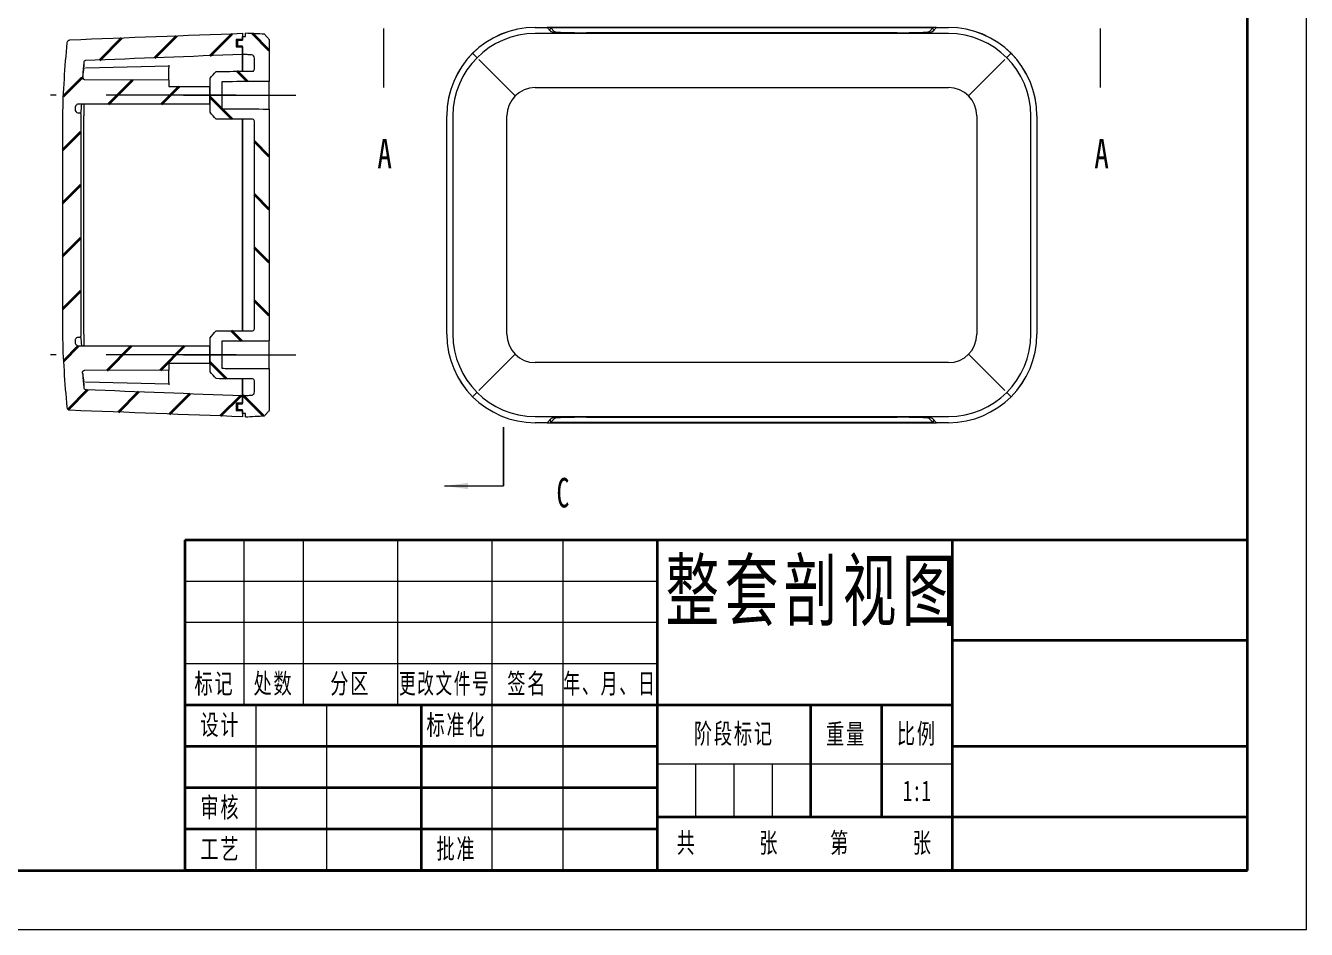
# Model space of a CAD drawing. Header units: millimetres. Extents: x -1680 to 210, y -148 to 149.
# Drawn here: x -1477.5 to -1260.5, y -148.5 to 4.7 of the extents above; entities that cross this region are included whole.
import ezdxf
from ezdxf.enums import TextEntityAlignment as Align

# ---------------------------------------------------------------- set-up
doc = ezdxf.new("R2010")
doc.units = ezdxf.units.MM
doc.linetypes.add('CENTER', pattern=[47.5, 22, -8.5, 8.5, -8.5])
doc.layers.get('0').update_dxf_attribs({"lineweight": 35})
for name, color, linetype, lineweight in [('1', 7, 'Continuous', 18), ('尺寸线层', 3, 'Continuous', 18), ('粗实线层', 7, 'Continuous', 35), ('细实线层', 7, 'Continuous', 18)]:
    doc.layers.add(name, color=color, linetype=linetype, lineweight=lineweight)
doc.styles.add('chinesef_fs', font='')
doc.styles.add('标准', font='', dxfattribs={"width": 0.667})
doc.styles.get('chinesef_fs').set_extended_font_data('宋体')
doc.styles.get('标准').set_extended_font_data('宋体')

# ---------------------------------------------------------------- blocks, each defined once
blk = doc.blocks.new('*X8')
at = {"layer": '粗实线层'}
for p, q in [((200, -138.5), (200, 138.5)), ((-200, -138.5), (200, -138.5))]:
    blk.add_line(p, q, dxfattribs=at)
at = {"layer": '细实线层'}
for p, q in [((210, -148.5), (210, 148.5)), ((-210, -148.5), (210, -148.5))]:
    blk.add_line(p, q, dxfattribs=at)
blk = doc.blocks.new('*X9')
at = {"layer": '粗实线层'}
for p, q in [((0, 56), (-180, 56)), ((-180, 56), (-180, 0)), ((-100, 56), (-100, 0)), ((-50, 56), (-50, 0)), ((0, 0), (0, 56)), ((0, 39), (-50, 39)), ((-50, 28), (-180, 28)), ((-140, 28), (-140, 0)), ((-74, 28), (-74, 9)), ((-62, 28), (-62, 9)), ((-100, 21), (-180, 21)), ((0, 21), (-50, 21)), ((-100, 14), (-180, 14)), ((0, 9), (-100, 9)), ((-100, 7), (-180, 7)), ((0, 0), (-180, 0))]:
    blk.add_line(p, q, dxfattribs=at)
at = {"layer": '细实线层'}
for p, q in [((-170, 56), (-170, 28)), ((-160, 56), (-160, 28)), ((-144, 56), (-144, 28)), ((-128, 56), (-128, 0)), ((-116, 56), (-116, 0)), ((-100, 49), (-180, 49)), ((-100, 42), (-180, 42)), ((-100, 35), (-180, 35)), ((-168, 28), (-168, 0)), ((-156, 28), (-156, 0)), ((-50, 18), (-100, 18)), ((-93.5, 18), (-93.5, 9)), ((-87, 18), (-87, 9)), ((-80.5, 18), (-80.5, 9))]:
    blk.add_line(p, q, dxfattribs=at)
at = {"layer": '尺寸线层', "attachment_point": 5, "line_spacing_factor": 1.369753, "style": '标准'}
for s, insert, char_height, width in [('\\T1.1;标记', (-175, 31.5), 3.386, 18), ('\\T1.1;处数', (-165, 31.5), 3.386, 18), ('\\T1.1;分区', (-152, 31.5), 3.386, 30), ('\\T1.1;{\\W0.60886;更改文件号}', (-136, 31.5), 3.3865, 30), ('\\T1.1;签名', (-122, 31.5), 3.386, 22), ('\\T1.1;{\\W0.622239;年、月、日}', (-108, 31.5), 3.3865, 30), ('\\T1.1;设计', (-174, 24.5), 3.386, 22), ('\\T1.1;标准化', (-134, 24.5), 3.386, 22), ('\\T1.1;阶段标记', (-87, 23), 3.386, 50), ('\\T1.1;重量', (-68, 23), 3.386, 22), ('\\T1.1;比例', (-56, 23), 3.386, 22), ('\\T1.1;审核', (-174, 10.5), 3.386, 22), ('\\T1.1;共', (-95, 4.5), 3.386, 8), ('\\T1.1;张', (-81, 4.5), 3.386, 8), ('\\T1.1;第', (-69, 4.5), 3.386, 8), ('\\T1.1;张', (-55, 4.5), 3.386, 8), ('\\T1.1;工艺', (-174, 3.5), 3.386, 22), ('\\T1.1;批准', (-134, 3.5), 3.386, 22)]:
    blk.add_mtext(s, dxfattribs=dict(at, insert=insert, char_height=char_height, width=width))
at = {"layer": '尺寸线层', "style": '标准'}
for tag, height, width, p in [('标记C', 3.54, 0.667, (-175, 52.5)), ('处数C', 3.54, 0.667, (-165, 52.5)), ('分区C', 3.54, 0.667, (-152, 52.5)), ('更改文件号C', 3.54, 0.512156, (-136, 52.5)), ('更改签名C', 3.54, 0.459969, (-122, 52.5)), ('更改日期C', 3.54, 0.62723, (-108, 52.5)), ('单位名称', 5.05, 0.667, (-25, 47.5)), ('标记B', 3.54, 0.667, (-175, 45.5)), ('处数B', 3.54, 0.667, (-165, 45.5)), ('更改文件号B', 3.54, 0.512156, (-136, 45.5)), ('更改签名B', 3.54, 0.459969, (-122, 45.5)), ('更改日期B', 3.54, 0.62723, (-108, 45.5)), ('分区B', 3.54, 0.667, (-152, 45.5)), ('材料名称', 5.05, 0.667, (-75, 42)), ('标记A', 3.54, 0.667, (-175, 38.5)), ('处数A', 3.54, 0.667, (-165, 38.5)), ('分区A', 3.54, 0.667, (-152, 38.5)), ('更改文件号A', 3.54, 0.512156, (-136, 38.5)), ('更改签名A', 3.54, 0.459969, (-122, 38.5)), ('更改日期A', 3.54, 0.62723, (-108, 38.5)), ('图纸名称', 5.05, 0.667, (-25, 30)), ('设计', 3.54, 0.667, (-162, 24.5)), ('设计日期', 3.54, 0.667, (-148, 24.5)), ('标准化', 3.54, 0.667, (-122, 24.5)), ('标准化日期', 3.54, 0.569556, (-108, 24.5)), ('图纸编号', 5.05, 0.667, (-25, 15)), ('阶段标记S', 3.54, 0.229984, (-96.75, 13.5)), ('阶段标记A', 3.54, 0.229984, (-90.25, 13.5)), ('阶段标记B', 3.54, 0.229984, (-83.75, 13.5)), ('阶段标记C', 3.54, 0.229984, (-77.25, 13.5)), ('重量', 3.54, 0.667, (-68, 13.5)), ('图纸比例', 3.54, 0.524733, (-56, 13.5)), ('审核', 3.54, 0.667, (-162, 10.5)), ('审核日期', 3.54, 0.667, (-148, 10.5)), ('页数', 3.54, 0.667, (-88, 4.5)), ('页码', 3.54, 0.667, (-62, 4.5)), ('投影符号', 3.54, 0.667, (-25, 4.5)), ('工艺', 3.54, 0.667, (-162, 3.5)), ('工艺日期', 3.54, 0.667, (-148, 3.5)), ('批准', 3.54, 0.667, (-122, 3.5)), ('批准日期', 3.54, 0.667, (-108, 3.5))]:
    blk.add_attdef(tag, text='', height=height, dxfattribs=dict(at, width=width)).set_placement(p, align=Align.MIDDLE_CENTER)
blk = doc.blocks.new('ASSORTED_DRAFT1')
at = {"lineweight": 18}
blk.add_hatch(color=32, dxfattribs=at).paths.add_polyline_path([(1367.125004, 376.265903), (1371.125002, 376.792513), (1371.125006, 375.739293)], flags=0)
blk = doc.blocks.new('*X11')
at = {"layer": '1', "linetype": 'Continuous', "lineweight": 35}
h = blk.add_hatch(dxfattribs=at)
h.set_pattern_fill('ANSI31', color=155, style=0, pattern_type=0)
h.set_pattern_definition([(45, (0, 0), (-4.49013, 4.49013), [])])
edge = h.paths.add_edge_path(flags=0)
edge.add_spline(control_points=[(-77.49, 4.28), (-77.57, 4.28), (-77.64, 4.26), (-77.76, 4.19), (-77.81, 4.15), (-77.9, 4.03), (-77.93, 3.97), (-77.96, 3.83), (-77.97, 3.76), (-77.97, 3.69)], knot_values=[0, 0, 0, 0, 0.211082, 0.211082, 0.422163, 0.422163, 0.633245, 0.633245, 0.844326, 0.844326, 0.844326, 0.844326], weights=[1, 1, 1, 1, 1, 1, 1, 1, 1, 1], degree=3, periodic=0)
edge.add_line((-77.97, 3.69), (-77.97, 3.69))
edge.add_spline(control_points=[(-77.97, 3.69), (-77.97, 3.65), (-77.97, 3.6), (-77.97, 3.56)], knot_values=[0, 0, 0, 0, 0.133768, 0.133768, 0.133768, 0.133768], weights=[1, 1, 1, 1], degree=3, periodic=0)
edge.add_line((-77.97, 3.56), (-77.97, 3.56))
edge.add_spline(control_points=[(-77.97, 3.56), (-77.97, 3.47), (-77.95, 3.39), (-77.9, 3.23), (-77.87, 3.16), (-77.78, 3.02), (-77.72, 2.95), (-77.59, 2.85), (-77.51, 2.82), (-77.42, 2.82)], knot_values=[0, 0, 0, 0, 0.249313, 0.249313, 0.498626, 0.498626, 0.747939, 0.747939, 0.997252, 0.997252, 0.997252, 0.997252], weights=[1, 1, 1, 1, 1, 1, 1, 1, 1, 1], degree=3, periodic=0)
edge.add_line((-77.42, 2.82), (-55.18, 2.82))
edge.add_line((-55.18, 2.82), (-55.18, -0.17))
edge.add_line((-55.18, -0.17), (-62.08, -0.17))
edge.add_line((-62.08, -0.17), (-62.08, -1.26))
edge.add_line((-62.08, -1.26), (-76.41, -1.36))
edge.add_spline(control_points=[(-76.41, -1.36), (-76.44, -1.36), (-76.47, -1.37), (-76.5, -1.38)], knot_values=[0, 0, 0, 0, 0.086969, 0.086969, 0.086969, 0.086969], weights=[1, 1, 1, 1], degree=3, periodic=0)
edge.add_line((-76.5, -1.38), (-76.5, -1.38))
edge.add_spline(control_points=[(-76.5, -1.38), (-76.54, -1.4), (-76.58, -1.42), (-76.66, -1.46), (-76.7, -1.49), (-76.75, -1.57), (-76.76, -1.61), (-76.75, -1.71), (-76.73, -1.75), (-76.72, -1.79)], knot_values=[0, 0, 0, 0, 0.1378, 0.1378, 0.2756, 0.2756, 0.413401, 0.413401, 0.551201, 0.551201, 0.551201, 0.551201], weights=[1, 1, 1, 1, 1, 1, 1, 1, 1, 1], degree=3, periodic=0)
edge.add_line((-76.72, -1.79), (-76.71, -1.79))
edge.add_spline(control_points=[(-76.71, -1.79), (-76.7, -1.82), (-76.69, -1.84), (-76.68, -1.89), (-76.68, -1.92), (-76.67, -1.95)], knot_values=[0, 0, 0, 0, 0.079916, 0.079916, 0.16183, 0.16183, 0.16183, 0.16183], weights=[1, 1, 1, 1, 1, 1], degree=3, periodic=0)
edge.add_line((-76.67, -1.95), (-76.67, -1.95))
edge.add_spline(control_points=[(-76.67, -1.95), (-76.62, -2.71), (-76.56, -3.48), (-76.5, -4.24)], knot_values=[0, 0, 0, 0, 2.302144, 2.302144, 2.302144, 2.302144], weights=[1, 1, 1, 1], degree=3, periodic=0)
edge.add_spline(control_points=[(-76.5, -4.24), (-76.5, -4.32), (-76.47, -4.4), (-76.37, -4.51), (-76.29, -4.55), (-76.22, -4.55)], knot_values=[0, 0, 0, 0, 0.23124, 0.23124, 0.46248, 0.46248, 0.46248, 0.46248], weights=[1, 1, 1, 1, 1, 1], degree=3, periodic=0)
edge.add_spline(control_points=[(-76.22, -4.55), (-67.34, -4.9), (-58.46, -5.25), (-49.58, -5.59)], knot_values=[0, 0, 0, 0, 26.655291, 26.655291, 26.655291, 26.655291], weights=[1, 1, 1, 1], degree=3, periodic=0)
edge.add_line((-49.58, -5.59), (-49.58, -6.9))
edge.add_line((-49.58, -6.9), (-50.68, -6.9))
edge.add_line((-50.68, -6.9), (-50.68, -8.1))
edge.add_line((-50.68, -8.1), (-49.58, -8.1))
edge.add_line((-49.58, -8.1), (-49.58, -9.18))
edge.add_spline(control_points=[(-49.58, -9.18), (-59.33, -8.81), (-69.09, -8.45), (-78.84, -8.08)], knot_values=[0, 0, 0, 0, 29.279078, 29.279078, 29.279078, 29.279078], weights=[1, 1, 1, 1], degree=3, periodic=0)
edge.add_spline(control_points=[(-78.84, -8.08), (-78.96, -8.07), (-79.09, -8.02), (-79.26, -7.83), (-79.31, -7.71), (-79.32, -7.58)], knot_values=[0, 0, 0, 0, 0.377361, 0.377361, 0.754721, 0.754721, 0.754721, 0.754721], weights=[1, 1, 1, 1, 1, 1], degree=3, periodic=0)
edge.add_spline(control_points=[(-79.32, -7.58), (-79.48, -5.52), (-79.65, -3.45), (-79.92, 0.68), (-80.03, 2.75), (-80.03, 4.82)], knot_values=[0, 0, 0, 0, 6.215817, 6.215817, 12.431634, 12.431634, 12.431634, 12.431634], weights=[1, 1, 1, 1, 1, 1], degree=3, periodic=0)
edge.add_line((-80.03, 4.82), (-80.03, 41.82))
edge.add_spline(control_points=[(-80.03, 41.82), (-80.03, 43.9), (-79.92, 45.97), (-79.65, 50.1), (-79.48, 52.17), (-79.32, 54.23)], knot_values=[0, 0, 0, 0, 6.215817, 6.215817, 12.431633, 12.431633, 12.431633, 12.431633], weights=[1, 1, 1, 1, 1, 1], degree=3, periodic=0)
edge.add_spline(control_points=[(-79.32, 54.23), (-79.31, 54.36), (-79.26, 54.48), (-79.09, 54.66), (-78.96, 54.72), (-78.84, 54.73)], knot_values=[0, 0, 0, 0, 0.377367, 0.377367, 0.754733, 0.754733, 0.754733, 0.754733], weights=[1, 1, 1, 1, 1, 1], degree=3, periodic=0)
edge.add_spline(control_points=[(-78.84, 54.73), (-69.09, 55.1), (-59.33, 55.46), (-49.58, 55.83)], knot_values=[0, 0, 0, 0, 29.279078, 29.279078, 29.279078, 29.279078], weights=[1, 1, 1, 1], degree=3, periodic=0)
edge.add_line((-49.58, 55.83), (-49.58, 54.75))
edge.add_line((-49.58, 54.75), (-50.68, 54.75))
edge.add_line((-50.68, 54.75), (-50.68, 53.55))
edge.add_line((-50.68, 53.55), (-49.58, 53.55))
edge.add_line((-49.58, 53.55), (-49.58, 52.24))
edge.add_spline(control_points=[(-49.58, 52.24), (-58.46, 51.9), (-67.34, 51.55), (-76.22, 51.2)], knot_values=[0, 0, 0, 0, 26.655291, 26.655291, 26.655291, 26.655291], weights=[1, 1, 1, 1], degree=3, periodic=0)
edge.add_spline(control_points=[(-76.22, 51.2), (-76.29, 51.2), (-76.37, 51.16), (-76.47, 51.05), (-76.5, 50.97), (-76.5, 50.89)], knot_values=[0, 0, 0, 0, 0.231225, 0.231225, 0.46245, 0.46245, 0.46245, 0.46245], weights=[1, 1, 1, 1, 1, 1], degree=3, periodic=0)
edge.add_spline(control_points=[(-76.5, 50.89), (-76.56, 50.13), (-76.62, 49.36), (-76.67, 48.6)], knot_values=[0, 0, 0, 0, 2.302144, 2.302144, 2.302144, 2.302144], weights=[1, 1, 1, 1], degree=3, periodic=0)
edge.add_line((-76.67, 48.6), (-76.67, 48.6))
edge.add_spline(control_points=[(-76.67, 48.6), (-76.68, 48.57), (-76.68, 48.54), (-76.69, 48.49), (-76.7, 48.47), (-76.71, 48.44)], knot_values=[0, 0, 0, 0, 0.079837, 0.079837, 0.16183, 0.16183, 0.16183, 0.16183], weights=[1, 1, 1, 1, 1, 1], degree=3, periodic=0)
edge.add_spline(control_points=[(-76.71, 48.44), (-76.73, 48.4), (-76.74, 48.35), (-76.76, 48.26), (-76.75, 48.21), (-76.7, 48.14), (-76.66, 48.11), (-76.58, 48.07), (-76.54, 48.05), (-76.5, 48.03)], knot_values=[0, 0, 0, 0, 0.13829, 0.13829, 0.276579, 0.276579, 0.414869, 0.414869, 0.553159, 0.553159, 0.553159, 0.553159], weights=[1, 1, 1, 1, 1, 1, 1, 1, 1, 1], degree=3, periodic=0)
edge.add_line((-76.5, 48.03), (-76.5, 48.03))
edge.add_spline(control_points=[(-76.5, 48.03), (-76.47, 48.02), (-76.44, 48.01), (-76.41, 48.01)], knot_values=[0, 0, 0, 0, 0.086969, 0.086969, 0.086969, 0.086969], weights=[1, 1, 1, 1], degree=3, periodic=0)
edge.add_line((-76.41, 48.01), (-62.08, 47.91))
edge.add_line((-62.08, 47.91), (-62.08, 46.82))
edge.add_line((-62.08, 46.82), (-55.18, 46.82))
edge.add_line((-55.18, 46.82), (-55.18, 43.83))
edge.add_line((-55.18, 43.83), (-77.43, 43.83))
edge.add_line((-77.43, 43.83), (-77.42, 43.83))
edge.add_spline(control_points=[(-77.42, 43.83), (-77.51, 43.83), (-77.59, 43.79), (-77.72, 43.69), (-77.78, 43.63), (-77.87, 43.49), (-77.9, 43.41), (-77.95, 43.25), (-77.97, 43.17), (-77.97, 43.09)], knot_values=[0, 0, 0, 0, 0.249836, 0.249836, 0.499672, 0.499672, 0.749508, 0.749508, 0.999344, 0.999344, 0.999344, 0.999344], weights=[1, 1, 1, 1, 1, 1, 1, 1, 1, 1], degree=3, periodic=0)
edge.add_line((-77.97, 43.09), (-77.97, 43.09))
edge.add_spline(control_points=[(-77.97, 43.09), (-77.97, 43.05), (-77.97, 43), (-77.97, 42.96)], knot_values=[0, 0, 0, 0, 0.129997, 0.129997, 0.129997, 0.129997], weights=[1, 1, 1, 1], degree=3, periodic=0)
edge.add_line((-77.97, 42.96), (-77.97, 42.96))
edge.add_spline(control_points=[(-77.97, 42.96), (-77.97, 42.82), (-77.94, 42.68), (-77.77, 42.45), (-77.64, 42.37), (-77.49, 42.37)], knot_values=[0, 0, 0, 0, 0.420133, 0.420133, 0.840265, 0.840265, 0.840265, 0.840265], weights=[1, 1, 1, 1, 1, 1], degree=3, periodic=0)
edge.add_line((-77.49, 42.37), (-77.26, 42.37))
edge.add_line((-77.26, 42.37), (-77.26, 42.37))
edge.add_spline(control_points=[(-77.26, 42.37), (-77.18, 42.37), (-77.1, 42.33), (-77, 42.2), (-76.98, 42.12), (-76.98, 42.03)], knot_values=[0, 0, 0, 0, 0.245385, 0.245385, 0.49077, 0.49077, 0.49077, 0.49077], weights=[1, 1, 1, 1, 1, 1], degree=3, periodic=0)
edge.add_line((-76.98, 42.03), (-76.98, 42.03))
edge.add_spline(control_points=[(-76.98, 42.03), (-76.98, 41.96), (-76.98, 41.89), (-76.98, 41.82)], knot_values=[0, 0, 0, 0, 0.209648, 0.209648, 0.209648, 0.209648], weights=[1, 1, 1, 1], degree=3, periodic=0)
edge.add_line((-76.98, 41.82), (-76.98, 4.82))
edge.add_spline(control_points=[(-76.98, 4.82), (-76.98, 4.75), (-76.98, 4.68), (-76.98, 4.61)], knot_values=[0, 0, 0, 0, 0.214478, 0.214478, 0.214478, 0.214478], weights=[1, 1, 1, 1], degree=3, periodic=0)
edge.add_line((-76.98, 4.61), (-76.98, 4.61))
edge.add_spline(control_points=[(-76.98, 4.61), (-76.98, 4.53), (-77, 4.45), (-77.1, 4.32), (-77.18, 4.27), (-77.26, 4.27)], knot_values=[0, 0, 0, 0, 0.245223, 0.245223, 0.490447, 0.490447, 0.490447, 0.490447], weights=[1, 1, 1, 1, 1, 1], degree=3, periodic=0)
edge.add_line((-77.26, 4.27), (-77.5, 4.28))
h = blk.add_hatch(dxfattribs=at)
h.set_pattern_fill('ANSI31', color=155, style=0, pattern_type=0)
h.set_pattern_definition([(134.954, (0, 0), (-4.4937, -4.48655), [])])
edge = h.paths.add_edge_path(flags=0)
edge.add_spline(control_points=[(-47.58, 51.63), (-47.58, 51.76), (-47.63, 51.9), (-47.8, 52.11), (-47.93, 52.18), (-48.06, 52.18)], knot_values=[0, 0, 0, 0, 0.405932, 0.405932, 0.811864, 0.811864, 0.811864, 0.811864], weights=[1, 1, 1, 1, 1, 1], degree=3, periodic=0)
edge.add_spline(control_points=[(-48.06, 52.18), (-48.31, 52.19), (-48.56, 52.2), (-49.07, 52.22), (-49.32, 52.23), (-49.58, 52.24)], knot_values=[0, 0, 0, 0, 0.74673, 0.74673, 1.518578, 1.518578, 1.518578, 1.518578], weights=[1, 1, 1, 1, 1, 1], degree=3, periodic=0)
edge.add_line((-49.58, 52.24), (-49.58, 53.66))
edge.add_line((-49.58, 53.66), (-50.38, 53.66))
edge.add_line((-50.38, 53.66), (-50.38, 54.64))
edge.add_line((-50.38, 54.64), (-49.58, 54.64))
edge.add_line((-49.58, 54.64), (-49.58, 55.29))
edge.add_line((-49.58, 55.29), (-49.08, 55.29))
edge.add_line((-49.08, 55.29), (-49.08, 55.83))
edge.add_line((-49.08, 55.83), (-45.88, 55.68))
edge.add_spline(control_points=[(-45.88, 55.68), (-47.48, 55.75), (-49.08, 55.83)], knot_values=[0, 0, 0, 3.204319, 3.204319, 3.204319], weights=[1, 1, 1], degree=2, periodic=0)
edge.add_line((-49.08, 55.83), (-45.88, 55.68))
edge.add_spline(control_points=[(-45.88, 55.68), (-45.81, 55.6), (-45.75, 55.53), (-45.62, 55.38), (-45.55, 55.31), (-45.35, 55.08), (-45.21, 54.93), (-45.08, 54.77)], knot_values=[0, 0, 0, 0, 0.293569, 0.293569, 0.597664, 0.597664, 1.205851, 1.205851, 1.205851, 1.205851], weights=[1, 1, 1, 1, 1, 1, 1, 1], degree=3, periodic=0)
edge.add_line((-45.08, 54.77), (-45.08, 47.67))
edge.add_spline(control_points=[(-45.08, 47.67), (-45.41, 47.66), (-45.75, 47.66), (-48.07, 47.65), (-50.05, 47.63), (-52.39, 47.62), (-52.73, 47.61), (-53.08, 47.61)], knot_values=[0, 0, 0, 0, 1.000604, 1.000604, 6.958928, 6.958928, 8.000182, 8.000182, 8.000182, 8.000182], weights=[1, 1, 1, 1, 1, 1, 1, 1], degree=3, periodic=0)
edge.add_line((-53.08, 47.61), (-53.08, 43.04))
edge.add_spline(control_points=[(-53.08, 43.04), (-52.73, 43.03), (-52.39, 43.03), (-50.05, 43.02), (-48.07, 43), (-45.75, 42.99), (-45.41, 42.98), (-45.08, 42.98)], knot_values=[0, 0, 0, 0, 1.041253, 1.041253, 6.999578, 6.999578, 8.000182, 8.000182, 8.000182, 8.000182], weights=[1, 1, 1, 1, 1, 1, 1, 1], degree=3, periodic=0)
edge.add_line((-45.08, 42.98), (-45.08, 3.67))
edge.add_spline(control_points=[(-45.08, 3.67), (-45.41, 3.66), (-45.75, 3.66), (-48.07, 3.65), (-50.05, 3.63), (-52.39, 3.62), (-52.73, 3.61), (-53.08, 3.61)], knot_values=[0, 0, 0, 0, 1.000604, 1.000604, 6.958928, 6.958928, 8.000182, 8.000182, 8.000182, 8.000182], weights=[1, 1, 1, 1, 1, 1, 1, 1], degree=3, periodic=0)
edge.add_line((-53.08, 3.61), (-53.08, -0.96))
edge.add_spline(control_points=[(-53.08, -0.96), (-52.73, -0.97), (-52.39, -0.97), (-50.05, -0.98), (-48.07, -1), (-45.75, -1.01), (-45.41, -1.02), (-45.08, -1.02)], knot_values=[0, 0, 0, 0, 1.041253, 1.041253, 6.999578, 6.999578, 8.000182, 8.000182, 8.000182, 8.000182], weights=[1, 1, 1, 1, 1, 1, 1, 1], degree=3, periodic=0)
edge.add_line((-45.08, -1.02), (-45.08, -8.13))
edge.add_spline(control_points=[(-45.08, -8.13), (-45.18, -8.24), (-45.28, -8.35), (-45.48, -8.58), (-45.58, -8.7), (-45.75, -8.88), (-45.81, -8.96), (-45.88, -9.03)], knot_values=[0, 0, 0, 0, 0.456222, 0.456222, 0.912443, 0.912443, 1.205893, 1.205893, 1.205893, 1.205893], weights=[1, 1, 1, 1, 1, 1, 1, 1], degree=3, periodic=0)
edge.add_line((-45.88, -9.03), (-49.08, -9.18))
edge.add_spline(control_points=[(-49.08, -9.18), (-47.48, -9.11), (-45.88, -9.03)], knot_values=[0, 0, 0, 3.204429, 3.204429, 3.204429], weights=[1, 1, 1], degree=2, periodic=0)
edge.add_line((-49.08, -9.18), (-49.08, -8.64))
edge.add_line((-49.08, -8.64), (-49.58, -8.64))
edge.add_line((-49.58, -8.64), (-49.58, -7.99))
edge.add_line((-49.58, -7.99), (-50.38, -7.99))
edge.add_line((-50.38, -7.99), (-50.38, -7.01))
edge.add_line((-50.38, -7.01), (-49.58, -7.01))
edge.add_line((-49.58, -7.01), (-49.58, -5.59))
edge.add_spline(control_points=[(-49.58, -5.59), (-49.32, -5.58), (-49.07, -5.57), (-48.56, -5.55), (-48.31, -5.54), (-48.06, -5.53)], knot_values=[0, 0, 0, 0, 0.771848, 0.771848, 1.518578, 1.518578, 1.518578, 1.518578], weights=[1, 1, 1, 1, 1, 1], degree=3, periodic=0)
edge.add_spline(control_points=[(-48.06, -5.53), (-48, -5.53), (-47.93, -5.51), (-47.81, -5.45), (-47.75, -5.41), (-47.63, -5.25), (-47.58, -5.11), (-47.58, -4.98)], knot_values=[0, 0, 0, 0, 0.203058, 0.203058, 0.406117, 0.406117, 0.812234, 0.812234, 0.812234, 0.812234], weights=[1, 1, 1, 1, 1, 1, 1, 1], degree=3, periodic=0)
edge.add_line((-47.58, -4.98), (-47.58, -3.08))
edge.add_spline(control_points=[(-47.58, -3.08), (-47.58, -3), (-47.61, -2.92), (-47.72, -2.79), (-47.8, -2.75), (-47.88, -2.75)], knot_values=[0, 0, 0, 0, 0.245737, 0.245737, 0.491475, 0.491475, 0.491475, 0.491475], weights=[1, 1, 1, 1, 1, 1], degree=3, periodic=0)
edge.add_spline(control_points=[(-47.88, -2.75), (-48.4, -2.75), (-48.91, -2.75), (-50.98, -2.74), (-52.53, -2.73), (-54.08, -2.72)], knot_values=[0, 0, 0, 0, 1.554628, 1.554628, 6.201688, 6.201688, 6.201688, 6.201688], weights=[1, 1, 1, 1, 1, 1], degree=3, periodic=0)
edge.add_spline(control_points=[(-54.08, -2.72), (-54.42, -2.34), (-54.76, -1.96), (-55.08, -1.57)], knot_values=[0, 0, 0, 0, 1.52061, 1.52061, 1.52061, 1.52061], weights=[1, 1, 1, 1], degree=3, periodic=0)
edge.add_line((-55.08, -1.57), (-55.08, 4.22))
edge.add_spline(control_points=[(-55.08, 4.22), (-54.76, 4.61), (-54.42, 4.99), (-54.08, 5.37)], knot_values=[0, 0, 0, 0, 1.52061, 1.52061, 1.52061, 1.52061], weights=[1, 1, 1, 1], degree=3, periodic=0)
edge.add_spline(control_points=[(-54.08, 5.37), (-52.53, 5.37), (-50.98, 5.38), (-48.91, 5.4), (-48.4, 5.4), (-47.88, 5.4)], knot_values=[0, 0, 0, 0, 4.64706, 4.64706, 6.201688, 6.201688, 6.201688, 6.201688], weights=[1, 1, 1, 1, 1, 1], degree=3, periodic=0)
edge.add_spline(control_points=[(-47.88, 5.4), (-47.8, 5.4), (-47.72, 5.44), (-47.61, 5.57), (-47.58, 5.65), (-47.58, 5.73)], knot_values=[0, 0, 0, 0, 0.245708, 0.245708, 0.491416, 0.491416, 0.491416, 0.491416], weights=[1, 1, 1, 1, 1, 1], degree=3, periodic=0)
edge.add_line((-47.58, 5.73), (-47.58, 40.92))
edge.add_spline(control_points=[(-47.58, 40.92), (-47.58, 41), (-47.61, 41.08), (-47.72, 41.21), (-47.8, 41.25), (-47.88, 41.25)], knot_values=[0, 0, 0, 0, 0.245737, 0.245737, 0.491475, 0.491475, 0.491475, 0.491475], weights=[1, 1, 1, 1, 1, 1], degree=3, periodic=0)
edge.add_spline(control_points=[(-47.88, 41.25), (-48.4, 41.25), (-48.91, 41.25), (-50.98, 41.26), (-52.53, 41.27), (-54.08, 41.28)], knot_values=[0, 0, 0, 0, 1.554628, 1.554628, 6.201688, 6.201688, 6.201688, 6.201688], weights=[1, 1, 1, 1, 1, 1], degree=3, periodic=0)
edge.add_spline(control_points=[(-54.08, 41.28), (-54.42, 41.66), (-54.76, 42.04), (-55.08, 42.43)], knot_values=[0, 0, 0, 0, 1.52061, 1.52061, 1.52061, 1.52061], weights=[1, 1, 1, 1], degree=3, periodic=0)
edge.add_line((-55.08, 42.43), (-55.08, 48.22))
edge.add_spline(control_points=[(-55.08, 48.22), (-54.76, 48.61), (-54.42, 48.99), (-54.08, 49.37)], knot_values=[0, 0, 0, 0, 1.52061, 1.52061, 1.52061, 1.52061], weights=[1, 1, 1, 1], degree=3, periodic=0)
edge.add_spline(control_points=[(-54.08, 49.37), (-52.53, 49.37), (-50.98, 49.38), (-48.91, 49.4), (-48.4, 49.4), (-47.88, 49.4)], knot_values=[0, 0, 0, 0, 4.64706, 4.64706, 6.201688, 6.201688, 6.201688, 6.201688], weights=[1, 1, 1, 1, 1, 1], degree=3, periodic=0)
edge.add_spline(control_points=[(-47.88, 49.4), (-47.8, 49.4), (-47.72, 49.44), (-47.61, 49.57), (-47.58, 49.65), (-47.58, 49.73)], knot_values=[0, 0, 0, 0, 0.245708, 0.245708, 0.491416, 0.491416, 0.491416, 0.491416], weights=[1, 1, 1, 1, 1, 1], degree=3, periodic=0)
edge.add_line((-47.58, 49.73), (-47.58, 51.63))
at = {"layer": '1', "color": 32, "linetype": 'Continuous', "lineweight": 13}
for p, q in [((-25.73, 56.65), (-25.73, 46.65)), ((95.73, 56.65), (95.73, 46.65)), ((-15.37, -20.91), (-5.37, -20.91))]:
    blk.add_line(p, q, dxfattribs=at)
at = {"layer": '1', "color": 155, "linetype": 'Continuous', "lineweight": 18}
for p, q in [((0, 56.82), (-0.01, 56.82)), ((0, 56.82), (2, 56.82)), ((68, 56.82), (2, 56.82)), ((2.7, 56.1), (2, 56.82)), ((2.54, 56.27), (2.56, 56.82)), ((2.56, 56.82), (67.44, 56.82)), ((3.27, 56.1), (2.56, 56.82)), ((67.44, 56.82), (66.73, 56.1)), ((68, 56.82), (67.3, 56.1)), ((67.46, 56.27), (67.44, 56.82)), ((68, 56.82), (70, 56.82)), ((70.01, 56.82), (70, 56.82)), ((-49.58, 54.75), (-50.68, 54.75)), ((-50.68, 54.75), (-50.68, 53.55)), ((-50.38, 53.66), (-50.38, 54.64)), ((-50.38, 54.64), (-49.58, 54.64)), ((-49.58, 55.83), (-49.58, 54.75)), ((-49.58, 54.64), (-49.58, 55.29)), ((-49.58, 55.29), (-49.08, 55.29)), ((-49.58, 54.75), (-49.58, 54.64)), ((-49.08, 55.29), (-49.08, 55.83)), ((-45.08, 54.77), (-45.08, 47.67)), ((2.54, 56.32), (2.49, 56.32)), ((61.3, 55.9), (8.7, 55.9)), ((61.29, 55.92), (8.71, 55.92)), ((67.51, 56.32), (67.46, 56.32)), ((-50.68, 53.55), (-49.58, 53.55)), ((-50.38, 53.66), (-50.38, 53.55)), ((-49.58, 53.66), (-50.38, 53.66)), ((-49.58, 52.24), (-49.58, 53.66)), ((-49.58, 53.55), (-49.58, 52.24)), ((-49.58, 52.24), (-49.58, 49.47)), ((-49.58, 49.47), (-49.58, 52.24)), ((-62.08, 50.44), (-62.08, 49.99)), ((-62.08, 47.91), (-62.08, 49.99)), ((-47.58, 49.73), (-47.58, 51.63)), ((-76.41, 48.01), (-62.08, 47.91)), ((-62.08, 47.91), (-62.08, 46.82)), ((-55.08, 42.43), (-55.08, 48.22)), ((-62.08, 46.82), (-55.18, 46.82)), ((-55.18, 46.82), (-55.18, 43.83)), ((-53.08, 47.61), (-53.08, 43.04)), ((-45.08, 42.98), (-45.08, 47.67)), ((0, 46.65), (70, 46.65)), ((-55.18, 43.83), (-77.43, 43.83)), ((-80.03, 4.82), (-80.03, 41.82)), ((-77.5, 42.37), (-77.26, 42.37)), ((-76.98, 41.82), (-76.98, 4.82)), ((-49.58, 41.26), (-49.58, 5.39)), ((-49.58, 5.39), (-49.58, 41.26)), ((-45.08, 42.98), (-45.08, 3.67)), ((-15, 41.83), (-15, 41.82)), ((-15, 4.82), (-15, 41.82)), ((-4.82, 4.82), (-4.82, 41.82)), ((74.82, 41.82), (74.82, 4.82)), ((85, 41.82), (85, 41.83)), ((85, 41.82), (85, 4.82)), ((-47.58, 5.73), (-47.58, 40.92)), ((-15, 4.82), (-15, 4.82)), ((85, 4.82), (85, 4.82)), ((-77.26, 4.28), (-77.5, 4.28)), ((-77.43, 2.82), (-55.18, 2.82)), ((-55.18, 2.82), (-55.18, -0.17)), ((-55.08, -1.57), (-55.08, 4.22)), ((-53.08, 3.61), (-53.08, -0.96)), ((-45.08, -1.02), (-45.08, 3.67)), ((-62.08, -1.26), (-76.41, -1.36)), ((-55.18, -0.17), (-62.08, -0.17)), ((-62.08, -0.17), (-62.08, -1.26)), ((-62.08, -3.35), (-62.08, -1.26)), ((-45.08, -1.02), (-45.08, -8.13)), ((70, 0), (0, 0)), ((-62.08, -3.35), (-62.08, -3.79)), ((-49.58, -2.82), (-49.58, -5.59)), ((-49.58, -5.59), (-49.58, -2.82)), ((-47.58, -4.98), (-47.58, -3.08)), ((-49.58, -5.59), (-49.58, -6.9)), ((-49.58, -7.01), (-49.58, -5.59)), ((-49.58, -6.9), (-50.68, -6.9)), ((-50.68, -6.9), (-50.68, -8.1)), ((-50.68, -8.1), (-49.58, -8.1)), ((-50.38, -6.9), (-50.38, -7.01)), ((-50.38, -7.99), (-50.38, -7.01)), ((-50.38, -7.01), (-49.58, -7.01)), ((-49.58, -7.99), (-50.38, -7.99)), ((-49.58, -8.1), (-49.58, -7.99)), ((-49.58, -8.64), (-49.58, -7.99)), ((-49.58, -8.1), (-49.58, -9.18)), ((-49.08, -8.64), (-49.58, -8.64)), ((-49.08, -9.18), (-49.08, -8.64)), ((-0.01, -10.18), (0, -10.18)), ((2, -10.18), (0, -10.18)), ((2, -10.18), (2.7, -9.45)), ((2, -10.18), (68, -10.18)), ((2.49, -9.68), (2.54, -9.68)), ((2.54, -9.62), (2.56, -10.17)), ((2.56, -10.17), (3.27, -9.45)), ((67.44, -10.17), (2.56, -10.17)), ((8.7, -9.25), (61.3, -9.25)), ((8.71, -9.27), (61.29, -9.27)), ((66.73, -9.45), (67.44, -10.17)), ((67.3, -9.45), (68, -10.18)), ((67.46, -9.62), (67.44, -10.17)), ((67.46, -9.68), (67.51, -9.68)), ((70, -10.18), (68, -10.18)), ((70, -10.18), (70.01, -10.18))]:
    blk.add_line(p, q, dxfattribs=at)
at = {"layer": '1', "color": 155, "linetype": 'Continuous', "lineweight": 13}
for p, q in [((70, 55.79), (0, 55.79)), ((3.46, 56.01), (3.46, 56.06)), ((66.54, 56.01), (66.54, 56.06)), ((-10.61, 52.43), (-9.88, 51.71)), ((80.61, 52.43), (79.88, 51.71)), ((-76.48, 51), (-76.48, 50)), ((-62.08, 50.23), (-76.21, 49.92)), ((-9.56, 51.39), (-3.41, 45.24)), ((73.41, 45.24), (79.56, 51.39)), ((-76.48, 43.83), (-76.48, 41.82)), ((-76.48, 4.82), (-76.48, 41.82)), ((-13.96, 41.82), (-13.96, 4.82)), ((83.96, 4.82), (83.96, 41.82)), ((-76.48, 4.82), (-76.48, 2.82)), ((-3.41, 1.41), (-9.56, -4.74)), ((73.41, 1.41), (79.56, -4.74)), ((-76.48, -3.35), (-76.48, -4.35)), ((-76.21, -3.28), (-62.08, -3.58)), ((-10.61, -5.78), (-9.88, -5.06)), ((79.88, -5.06), (80.61, -5.78)), ((0, -9.14), (70, -9.14)), ((3.46, -9.36), (3.46, -9.41)), ((66.54, -9.36), (66.54, -9.41))]:
    blk.add_line(p, q, dxfattribs=at)
at = {"layer": '1', "color": 7, "linetype": 'Continuous', "lineweight": 13}
for p, q in [((-76.5, 48.03), (-76.5, 48.03)), ((-77.42, 43.83), (-77.43, 43.83)), ((-77.97, 43.09), (-77.97, 43.09)), ((-77.97, 42.96), (-77.97, 42.96)), ((-77.5, 42.37), (-77.49, 42.37)), ((-77.26, 42.37), (-77.26, 42.37)), ((-76.98, 42.03), (-76.98, 42.03)), ((-76.98, 4.61), (-76.98, 4.61)), ((-77.97, 3.69), (-77.97, 3.69)), ((-77.97, 3.56), (-77.97, 3.56)), ((-77.49, 4.28), (-77.5, 4.28)), ((-77.43, 2.82), (-77.42, 2.82)), ((-77.26, 4.28), (-77.26, 4.27)), ((-76.71, -1.79), (-76.72, -1.79)), ((-76.5, -1.38), (-76.5, -1.38))]:
    blk.add_line(p, q, dxfattribs=at)
at = {"layer": '1', "color": 3, "linetype": 'Continuous', "lineweight": 18}
for p, q in [((-76.5, 48.03), (-76.5, 48.03)), ((-77.42, 43.83), (-77.43, 43.83)), ((-77.97, 43.09), (-77.97, 43.09)), ((-77.97, 42.96), (-77.97, 42.96)), ((-77.5, 42.37), (-77.49, 42.37)), ((-77.26, 42.37), (-77.26, 42.37)), ((-76.98, 42.03), (-76.98, 42.03)), ((-76.98, 4.61), (-76.98, 4.61)), ((-77.97, 3.69), (-77.97, 3.69)), ((-77.97, 3.56), (-77.97, 3.56)), ((-77.49, 4.28), (-77.5, 4.28)), ((-77.43, 2.82), (-77.42, 2.82)), ((-77.26, 4.28), (-77.26, 4.27)), ((-76.71, -1.79), (-76.72, -1.79)), ((-76.5, -1.38), (-76.5, -1.38))]:
    blk.add_line(p, q, dxfattribs=at)
at = {"layer": '1', "color": 5, "linetype": 'CENTER', "lineweight": 13}
for p, q in [((-50.68, 45.32), (-82.15, 45.32)), ((-59.58, 45.32), (-40.58, 45.32)), ((-50.68, 1.32), (-82.15, 1.32)), ((-59.58, 1.32), (-40.58, 1.32))]:
    blk.add_line(p, q, dxfattribs=at)
at = {"layer": '1', "color": 32, "linetype": 'Continuous', "lineweight": 25, "const_width": 0.26}
blk.add_lwpolyline([(-5.37, -20.91), (-5.37, -10.91)], dxfattribs=at)
at = {"layer": '1', "color": 155, "linetype": 'Continuous', "lineweight": 18}
for centre, radius, start, end in [((0, 41.82), 15, 90, 180), ((70, 41.82), 15, 0, 90), ((0, 41.82), 4.82, 90, 180), ((70, 41.82), 4.82, 0, 90), ((0, 4.82), 15, 180, 270), ((0, 4.82), 4.82, 180, 270), ((70, 4.82), 15, 270, 360), ((70, 4.82), 4.82, 270, 360)]:
    blk.add_arc(centre, radius, start, end, dxfattribs=at)
at = {"layer": '1', "color": 155, "linetype": 'Continuous', "lineweight": 13}
for centre, start, end in [((0, 41.82), 90, 180), ((70, 41.82), 0, 90), ((0, 4.82), 180, 270), ((70, 4.82), 270, 360)]:
    blk.add_arc(centre, 13.96, start, end, dxfattribs=at)
at = {"layer": '1', "color": 155, "linetype": 'Continuous', "lineweight": 18}
for centre, major_axis, ratio, start_param, end_param in [((0.01, 41.82), (-10.62, 10.62), 0.998783, 5.498396, 7.067974), ((69.99, 41.82), (10.62, 10.62), 0.998783, 5.498396, 7.067974), ((-203.26, 47.2), (429.81, -15.01), 0.034878, 1.197139, 1.205129), ((8.7, 56.11), (-6, 0), 0.034921, 0.033949, 1.570796), ((8.71, 56.11), (5.44, 0), 0.034899, 3.176194, 4.712389), ((61.29, 56.11), (5.44, 0), 0.034899, 4.712389, 6.248584), ((61.3, 56.11), (-6, 0), 0.034921, 1.570796, 3.107643), ((0.01, 4.83), (-10.62, -10.62), 0.998783, 5.498396, 7.067974), ((69.99, 4.83), (10.62, -10.62), 0.998783, 5.498396, 7.067974), ((-203.26, -0.55), (429.81, 15.01), 0.034878, 5.078057, 5.086047), ((8.7, -9.46), (-6, 0), 0.034921, 4.712389, 6.249236), ((8.71, -9.46), (-5.44, 0), 0.034899, 4.712389, 6.248584), ((61.29, -9.46), (-5.44, 0), 0.034899, 3.176194, 4.712389), ((61.3, -9.46), (-6, 0), 0.034921, 3.175542, 4.712389)]:
    blk.add_ellipse(centre, major_axis=major_axis, ratio=ratio, start_param=start_param, end_param=end_param, dxfattribs=at)
for points, knots in [([(-79.32, 54.23), (-79.31, 54.36), (-79.26, 54.48), (-79.09, 54.66), (-78.96, 54.72), (-78.84, 54.73)], [0, 0, 0, 0, 0.3752899, 0.3752899, 0.7505798, 0.7505798, 0.7505798, 0.7505798]), ([(-45.88, 55.68), (-45.81, 55.6), (-45.75, 55.53), (-45.62, 55.38), (-45.55, 55.31), (-45.35, 55.08), (-45.21, 54.93), (-45.08, 54.77)], [0, 0, 0, 0, 0.293568, 0.293568, 0.597664, 0.597664, 1.205851, 1.205851, 1.205851, 1.205851]), ([(-80.03, 41.82), (-80.03, 43.9), (-79.92, 45.97), (-79.65, 50.1), (-79.48, 52.17), (-79.32, 54.23)], [0, 0, 0, 0, 6.215653, 6.215653, 12.431306, 12.431306, 12.431306, 12.431306]), ([(-48.06, 52.18), (-48.31, 52.19), (-48.56, 52.2), (-49.07, 52.22), (-49.32, 52.23), (-49.58, 52.24)], [0, 0, 0, 0, 0.74673, 0.74673, 1.518578, 1.518578, 1.518578, 1.518578]), ([(-47.58, 51.63), (-47.58, 51.76), (-47.63, 51.9), (-47.8, 52.11), (-47.93, 52.18), (-48.06, 52.18)], [0, 0, 0, 0, 0.4034394, 0.4034394, 0.8068788, 0.8068788, 0.8068788, 0.8068788]), ([(-76.22, 51.2), (-76.29, 51.2), (-76.37, 51.16), (-76.47, 51.05), (-76.5, 50.97), (-76.5, 50.89)], [0, 0, 0, 0, 0.2299389, 0.2299389, 0.4598778, 0.4598778, 0.4598778, 0.4598778]), ([(-76.71, 48.44), (-76.73, 48.4), (-76.74, 48.35), (-76.76, 48.26), (-76.75, 48.21), (-76.7, 48.14), (-76.66, 48.11), (-76.58, 48.07), (-76.54, 48.05), (-76.5, 48.03)], [0, 0, 0, 0, 0.1379746, 0.1379746, 0.2759491, 0.2759491, 0.4139237, 0.4139237, 0.5518983, 0.5518983, 0.5518983, 0.5518983]), ([(-76.67, 48.6), (-76.68, 48.57), (-76.68, 48.54), (-76.69, 48.49), (-76.7, 48.47), (-76.71, 48.44)], [0, 0, 0, 0, 0.0798154, 0.0798154, 0.1617871, 0.1617871, 0.1617871, 0.1617871]), ([(-76.5, 48.03), (-76.52, 48.07), (-76.56, 48.16), (-76.64, 48.34), (-76.68, 48.48), (-76.67, 48.53)], [0, 0, 0, 0, 0.1311241, 0.2644868, 0.5312123, 0.5312123, 0.5312123, 0.5312123]), ([(-54.08, 49.37), (-52.53, 49.37), (-50.98, 49.38), (-48.91, 49.4), (-48.4, 49.4), (-47.88, 49.4)], [0, 0, 0, 0, 4.64706, 4.64706, 6.201688, 6.201688, 6.201688, 6.201688]), ([(-47.88, 49.4), (-47.8, 49.4), (-47.72, 49.44), (-47.61, 49.57), (-47.58, 49.65), (-47.58, 49.73)], [0, 0, 0, 0, 0.2441371, 0.2441371, 0.4882743, 0.4882743, 0.4882743, 0.4882743]), ([(-45.08, 47.67), (-45.41, 47.66), (-45.75, 47.66), (-48.07, 47.65), (-50.05, 47.63), (-52.39, 47.62), (-52.73, 47.61), (-53.08, 47.61)], [0, 0, 0, 0, 1.000604, 1.000604, 6.958928, 6.958928, 8.000182, 8.000182, 8.000182, 8.000182]), ([(-77.42, 43.83), (-77.51, 43.83), (-77.59, 43.79), (-77.72, 43.69), (-77.78, 43.63), (-77.87, 43.49), (-77.9, 43.41), (-77.95, 43.25), (-77.97, 43.17), (-77.97, 43.09)], [0, 0, 0, 0, 0.2493733, 0.2493733, 0.4987465, 0.4987465, 0.7481198, 0.7481198, 0.9974931, 0.9974931, 0.9974931, 0.9974931]), ([(-77.97, 42.96), (-77.97, 42.82), (-77.94, 42.68), (-77.77, 42.45), (-77.64, 42.37), (-77.49, 42.37)], [0, 0, 0, 0, 0.417286, 0.417286, 0.834572, 0.834572, 0.834572, 0.834572]), ([(-77.26, 42.37), (-77.18, 42.37), (-77.1, 42.33), (-77, 42.2), (-76.98, 42.12), (-76.98, 42.03)], [0, 0, 0, 0, 0.2437654, 0.2437654, 0.4875308, 0.4875308, 0.4875308, 0.4875308]), ([(-47.88, 41.25), (-48.4, 41.25), (-48.91, 41.25), (-50.98, 41.26), (-52.53, 41.27), (-54.08, 41.28)], [0, 0, 0, 0, 1.554628, 1.554628, 6.201688, 6.201688, 6.201688, 6.201688]), ([(-53.08, 43.04), (-52.73, 43.03), (-52.39, 43.03), (-50.05, 43.02), (-48.07, 43), (-45.75, 42.99), (-45.41, 42.98), (-45.08, 42.98)], [0, 0, 0, 0, 1.041253, 1.041253, 6.999578, 6.999578, 8.000182, 8.000182, 8.000182, 8.000182]), ([(-47.58, 40.92), (-47.58, 41), (-47.61, 41.08), (-47.72, 41.21), (-47.8, 41.25), (-47.88, 41.25)], [0, 0, 0, 0, 0.2441649, 0.2441649, 0.4883298, 0.4883298, 0.4883298, 0.4883298]), ([(-79.32, -7.58), (-79.48, -5.52), (-79.65, -3.45), (-79.92, 0.68), (-80.03, 2.75), (-80.03, 4.82)], [0, 0, 0, 0, 6.215653, 6.215653, 12.431307, 12.431307, 12.431307, 12.431307]), ([(-76.98, 4.61), (-76.98, 4.53), (-77, 4.45), (-77.1, 4.32), (-77.18, 4.27), (-77.26, 4.27)], [0, 0, 0, 0, 0.2436001, 0.2436001, 0.4872002, 0.4872002, 0.4872002, 0.4872002]), ([(-54.08, 5.37), (-52.53, 5.37), (-50.98, 5.38), (-48.91, 5.4), (-48.4, 5.4), (-47.88, 5.4)], [0, 0, 0, 0, 4.64706, 4.64706, 6.201688, 6.201688, 6.201688, 6.201688]), ([(-47.88, 5.4), (-47.8, 5.4), (-47.72, 5.44), (-47.61, 5.57), (-47.58, 5.65), (-47.58, 5.73)], [0, 0, 0, 0, 0.2441371, 0.2441371, 0.4882743, 0.4882743, 0.4882743, 0.4882743]), ([(-77.49, 4.28), (-77.57, 4.28), (-77.64, 4.26), (-77.76, 4.19), (-77.81, 4.15), (-77.9, 4.03), (-77.93, 3.97), (-77.96, 3.83), (-77.97, 3.76), (-77.97, 3.69)], [0, 0, 0, 0, 0.2107189, 0.2107189, 0.4214379, 0.4214379, 0.6321568, 0.6321568, 0.8428758, 0.8428758, 0.8428758, 0.8428758]), ([(-77.97, 3.69), (-77.97, 3.67), (-77.96, 3.58), (-77.94, 3.47), (-77.93, 3.38)], [0, 0, 0, 0, 0.0595577, 0.3143848, 0.3143848, 0.3143848, 0.3143848]), ([(-77.97, 3.56), (-77.97, 3.47), (-77.95, 3.39), (-77.9, 3.23), (-77.87, 3.16), (-77.78, 3.02), (-77.72, 2.95), (-77.59, 2.85), (-77.51, 2.82), (-77.42, 2.82)], [0, 0, 0, 0, 0.2488538, 0.2488538, 0.4977075, 0.4977075, 0.7465613, 0.7465613, 0.9954151, 0.9954151, 0.9954151, 0.9954151]), ([(-45.08, 3.67), (-45.41, 3.66), (-45.75, 3.66), (-48.07, 3.65), (-50.05, 3.63), (-52.39, 3.62), (-52.73, 3.61), (-53.08, 3.61)], [0, 0, 0, 0, 1.000604, 1.000604, 6.958928, 6.958928, 8.000182, 8.000182, 8.000182, 8.000182]), ([(-76.5, -1.38), (-76.54, -1.4), (-76.58, -1.42), (-76.66, -1.46), (-76.7, -1.49), (-76.75, -1.57), (-76.76, -1.61), (-76.75, -1.71), (-76.73, -1.75), (-76.72, -1.79)], [0, 0, 0, 0, 0.1374878, 0.1374878, 0.2749757, 0.2749757, 0.4124635, 0.4124635, 0.5499514, 0.5499514, 0.5499514, 0.5499514]), ([(-76.71, -1.79), (-76.7, -1.82), (-76.69, -1.84), (-76.68, -1.89), (-76.68, -1.92), (-76.67, -1.95)], [0, 0, 0, 0, 0.079894, 0.079894, 0.1617867, 0.1617867, 0.1617867, 0.1617867]), ([(-53.08, -0.96), (-52.73, -0.97), (-52.39, -0.97), (-50.05, -0.98), (-48.07, -1), (-45.75, -1.01), (-45.41, -1.02), (-45.08, -1.02)], [0, 0, 0, 0, 1.041253, 1.041253, 6.999578, 6.999578, 8.000182, 8.000182, 8.000182, 8.000182]), ([(-76.5, -4.24), (-76.5, -4.32), (-76.47, -4.4), (-76.37, -4.51), (-76.29, -4.55), (-76.22, -4.55)], [0, 0, 0, 0, 0.2299529, 0.2299529, 0.4599058, 0.4599058, 0.4599058, 0.4599058]), ([(-47.88, -2.75), (-48.4, -2.75), (-48.91, -2.75), (-50.98, -2.74), (-52.53, -2.73), (-54.08, -2.72)], [0, 0, 0, 0, 1.554628, 1.554628, 6.201688, 6.201688, 6.201688, 6.201688]), ([(-47.58, -3.08), (-47.58, -3), (-47.61, -2.92), (-47.72, -2.79), (-47.8, -2.75), (-47.88, -2.75)], [0, 0, 0, 0, 0.2441649, 0.2441649, 0.4883298, 0.4883298, 0.4883298, 0.4883298]), ([(-49.58, -5.59), (-49.32, -5.58), (-49.07, -5.57), (-48.56, -5.55), (-48.31, -5.54), (-48.06, -5.53)], [0, 0, 0, 0, 0.771848, 0.771848, 1.518578, 1.518578, 1.518578, 1.518578]), ([(-48.06, -5.53), (-48, -5.53), (-47.93, -5.51), (-47.81, -5.45), (-47.75, -5.41), (-47.63, -5.25), (-47.58, -5.11), (-47.58, -4.98)], [0, 0, 0, 0, 0.2023705, 0.2023705, 0.4047409, 0.4047409, 0.8094818, 0.8094818, 0.8094818, 0.8094818]), ([(-78.84, -8.08), (-78.96, -8.07), (-79.09, -8.02), (-79.26, -7.83), (-79.31, -7.71), (-79.32, -7.58)], [0, 0, 0, 0, 0.375283, 0.375283, 0.7505659, 0.7505659, 0.7505659, 0.7505659]), ([(-45.08, -8.13), (-45.18, -8.24), (-45.28, -8.35), (-45.48, -8.58), (-45.58, -8.7), (-45.75, -8.88), (-45.81, -8.96), (-45.88, -9.03)], [0, 0, 0, 0, 0.456222, 0.456222, 0.912443, 0.912443, 1.205893, 1.205893, 1.205893, 1.205893])]:
    blk.add_open_spline(points, degree=3, knots=knots, dxfattribs=at)
for points in [[(-78.84, 54.73), (-69.09, 55.1), (-59.33, 55.46), (-49.58, 55.83)], [(-49.58, 52.24), (-58.46, 51.9), (-67.34, 51.55), (-76.22, 51.2)], [(-76.5, 50.89), (-76.56, 50.13), (-76.62, 49.36), (-76.67, 48.6)], [(-76.5, 49.92), (-76.56, 49.46), (-76.62, 48.99), (-76.67, 48.53)], [(-76.67, 48.53), (-76.67, 48.55), (-76.67, 48.58), (-76.67, 48.6)], [(-76.5, 48.03), (-76.47, 48.02), (-76.44, 48.01), (-76.41, 48.01)], [(-55.08, 48.22), (-54.76, 48.61), (-54.42, 48.99), (-54.08, 49.37)], [(-77.97, 43.09), (-77.97, 43.05), (-77.97, 43), (-77.97, 42.96)], [(-76.98, 42.03), (-76.98, 41.96), (-76.98, 41.89), (-76.98, 41.82)], [(-54.08, 41.28), (-54.42, 41.66), (-54.76, 42.04), (-55.08, 42.43)], [(-76.98, 4.82), (-76.98, 4.75), (-76.98, 4.68), (-76.98, 4.61)], [(-55.08, 4.22), (-54.76, 4.61), (-54.42, 4.99), (-54.08, 5.37)], [(-77.97, 3.69), (-77.97, 3.65), (-77.97, 3.6), (-77.97, 3.56)], [(-76.71, -1.79), (-76.69, -1.82), (-76.68, -1.85), (-76.67, -1.88)], [(-76.67, -1.95), (-76.67, -1.93), (-76.67, -1.9), (-76.67, -1.88)], [(-76.67, -1.88), (-76.62, -2.34), (-76.56, -2.81), (-76.5, -3.27)], [(-76.67, -1.95), (-76.62, -2.71), (-76.56, -3.48), (-76.5, -4.24)], [(-76.41, -1.36), (-76.44, -1.36), (-76.47, -1.37), (-76.5, -1.38)], [(-54.08, -2.72), (-54.42, -2.34), (-54.76, -1.96), (-55.08, -1.57)], [(-76.22, -4.55), (-67.34, -4.9), (-58.46, -5.25), (-49.58, -5.59)], [(-49.58, -9.18), (-59.33, -8.81), (-69.09, -8.45), (-78.84, -8.08)]]:
    blk.add_open_spline(points, degree=3, dxfattribs=at)
at = {"layer": '1', "color": 155, "linetype": 'Continuous', "lineweight": 13}
for points, knots in [([(-77.01, 42.18), (-77, 42.23), (-76.99, 42.28), (-76.96, 42.46), (-76.94, 42.6), (-76.91, 42.91), (-76.89, 43.08), (-76.86, 43.44), (-76.85, 43.63), (-76.84, 43.82)], [0, 0, 0, 0, 0.234266, 0.234266, 0.716386, 0.716386, 1.198505, 1.198505, 1.650495, 1.650495, 1.650495, 1.650495]), ([(-76.84, 2.82), (-76.84, 2.94), (-76.85, 3.05), (-76.88, 3.35), (-76.89, 3.53), (-76.92, 3.87), (-76.94, 4.02), (-76.97, 4.27), (-76.99, 4.37), (-77.01, 4.46)], [0, 0, 0, 0, 0.261889, 0.261889, 0.744802, 0.744802, 1.227716, 1.227716, 1.650051, 1.650051, 1.650051, 1.650051])]:
    blk.add_open_spline(points, degree=3, knots=knots, dxfattribs=at)
at = {"layer": '1', "color": 32, "linetype": 'Continuous', "lineweight": 13}
blk.add_blockref('ASSORTED_DRAFT1', (-1382.5, -397.18), dxfattribs=at)
at = {"layer": '1', "color": 5, "linetype": 'Continuous', "lineweight": 13, "char_height": 5, "attachment_point": 7, "line_spacing_factor": 0.903614, "style": 'chinesef_fs'}
for s, insert, width in [('{\\W0.7274;A}', (-26.76, 32.93), 4.9171), ('{\\W0.7274;A}', (94.71, 32.93), 4.9171), ('{\\W0.6399;C}', (3.6, -24.63), 3.9681)]:
    blk.add_mtext(s, dxfattribs=dict(at, insert=insert, width=width))
blk = doc.blocks.new('*X10')
at = {"lineweight": 18}
blk.add_blockref('*X11', (62.56, -69.04), dxfattribs=at)

msp = doc.modelspace()

# ---------------------------------------------------------------- block references
at = {"layer": '粗实线层', "color": 7}
msp.add_blockref('*X8', (-1470.46, 0), dxfattribs=at)
at = {"layer": '粗实线层'}
msp.add_blockref('*X10', (-1453.67, 16.62), dxfattribs=at)
at = {"layer": '粗实线层', "color": 7}
ref = msp.add_blockref('*X9', (-1270.46, -138.5), dxfattribs=at)
ref.add_attrib('图纸比例', '1:1', dxfattribs={"layer": '尺寸线层', "height": 3.5, "style": '标准', "width": 0.667}).set_placement((-1326.46, -125), align=Align.MIDDLE_CENTER)

# ---------------------------------------------------------------- texts
at = {"layer": '尺寸线层', "insert": (-1369.04, -86), "char_height": 10, "width": 51.9522, "attachment_point": 1, "line_spacing_factor": 1.15057, "style": '标准'}
msp.add_mtext('\\T1.1;整套剖视图', dxfattribs=at)

doc.saveas('drawing.dxf')
